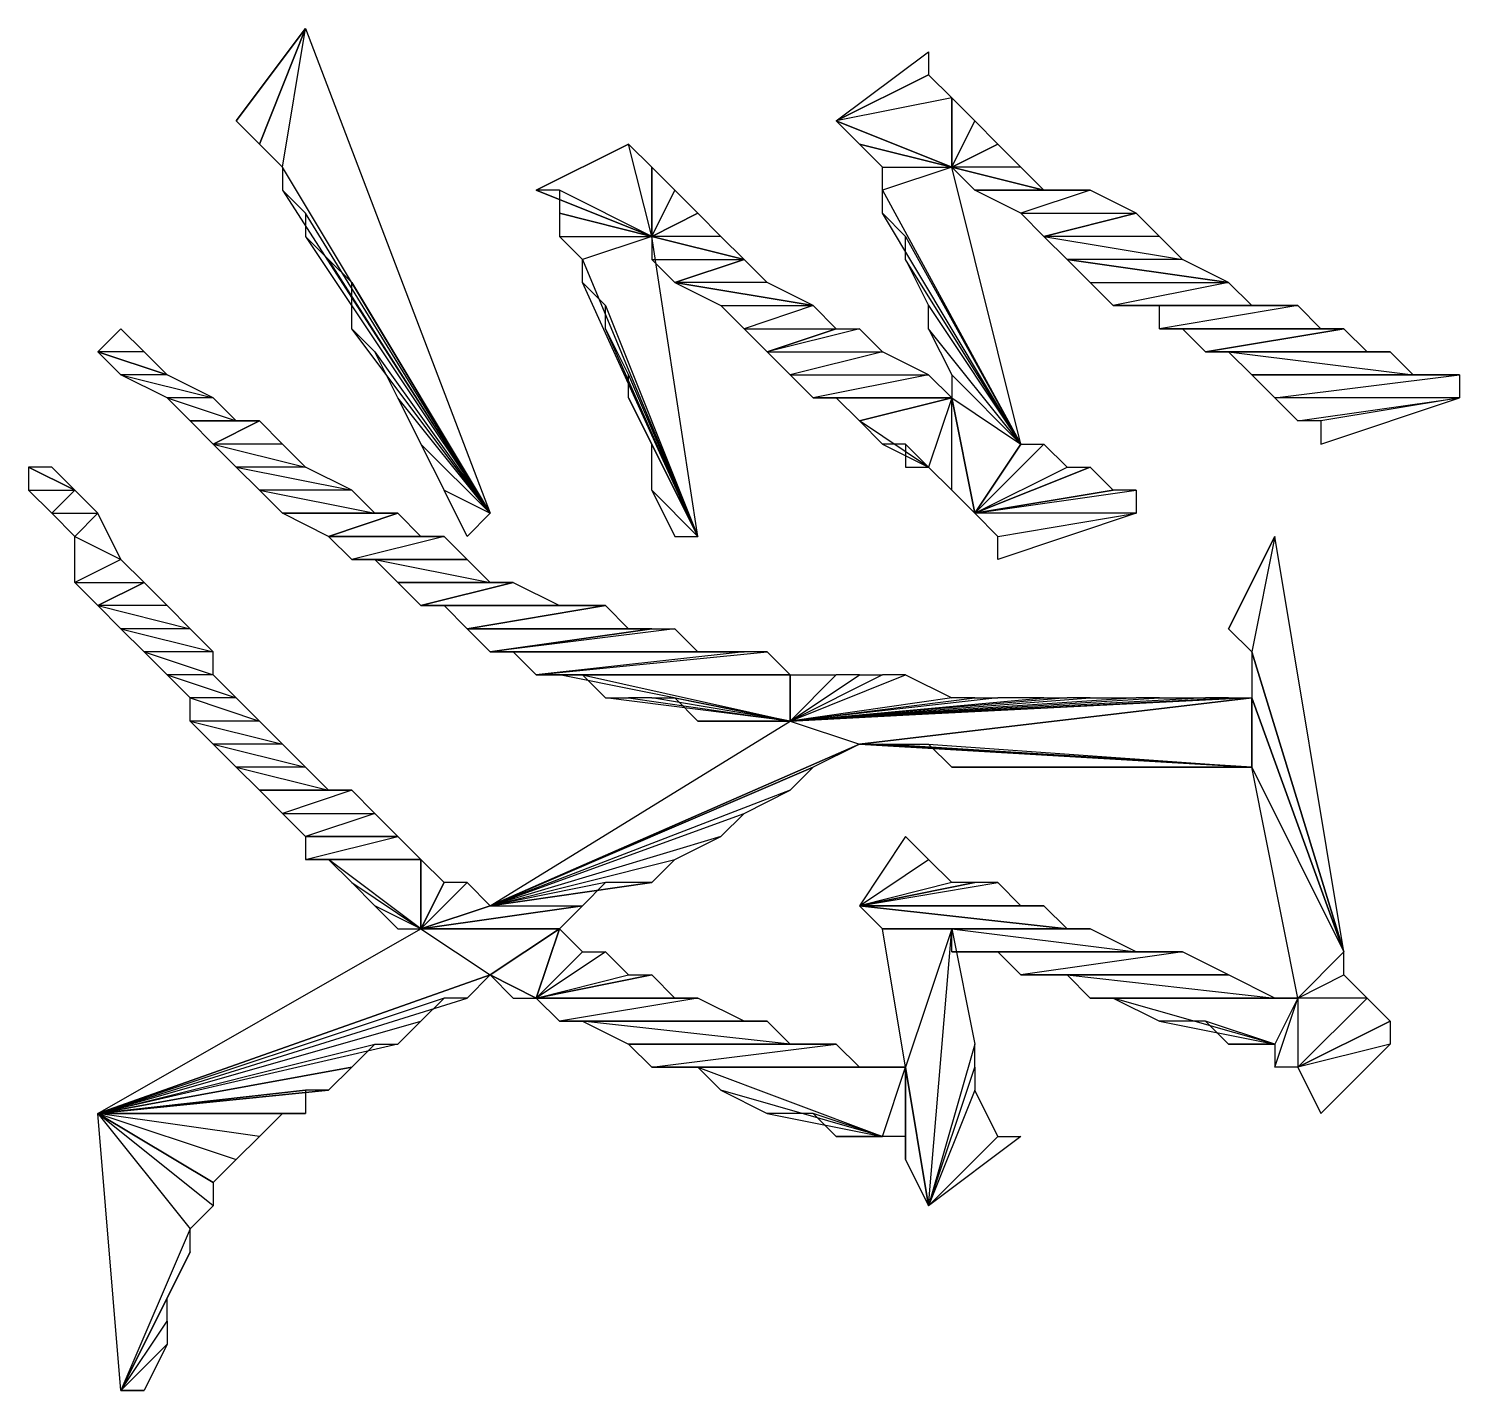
# Model space of a CAD drawing. Extents: x 0 to 7.8, y 0 to 11.
# Drawn here: x 1.105 to 1.26, y 8.27 to 8.4175 of the extents above; entities that cross this region are included whole.
import ezdxf

# ---------------------------------------------------------------- set-up
doc = ezdxf.new("R2010")
doc.units = 0
doc.header["$MEASUREMENT"] = 0
doc.linetypes.add('AUSGEZOGEN', pattern=[0])
doc.layers.get('0').update_dxf_attribs({"linetype": 'AUSGEZOGEN'})

msp = doc.modelspace()

# ---------------------------------------------------------------- linework, layer by layer
for points in [[(1.135, 8.4175), (1.1275, 8.4075), (1.1275, 8.4075), (1.1275, 8.4075), (1.135, 8.4175)], [(1.1275, 8.4075), (1.1275, 8.4075), (1.1275, 8.4075), (1.135, 8.4175), (1.1275, 8.4075)], [(1.1275, 8.4075), (1.135, 8.4175), (1.135, 8.4175), (1.13, 8.405), (1.1275, 8.4075)], [(1.135, 8.4175), (1.13, 8.405), (1.13, 8.405), (1.13, 8.405), (1.135, 8.4175), (1.135, 8.4175)], [(1.13, 8.405), (1.1325, 8.4025), (1.1325, 8.4025), (1.135, 8.4175), (1.13, 8.405)], [(1.1325, 8.4025), (1.135, 8.4175), (1.135, 8.4175), (1.155, 8.365), (1.1325, 8.4025), (1.1325, 8.4025)], [(1.2025, 8.415), (1.2025, 8.4125), (1.2025, 8.4125), (1.1925, 8.4075), (1.2025, 8.415), (1.2025, 8.415)], [(1.2025, 8.4125), (1.205, 8.41), (1.205, 8.41), (1.1925, 8.4075), (1.2025, 8.4125)], [(1.205, 8.41), (1.1925, 8.4075), (1.1925, 8.4075), (1.205, 8.4025), (1.205, 8.41)], [(1.205, 8.4025), (1.2075, 8.4075), (1.2075, 8.4075), (1.205, 8.41), (1.205, 8.4025), (1.205, 8.4025)], [(1.205, 8.41), (1.205, 8.41), (1.205, 8.41), (1.205, 8.4025), (1.205, 8.41), (1.205, 8.41)], [(1.1925, 8.4075), (1.195, 8.405), (1.195, 8.405), (1.205, 8.4025), (1.1925, 8.4075)], [(1.1925, 8.4075), (1.205, 8.4025), (1.205, 8.4025), (1.1925, 8.4075), (1.1925, 8.4075), (1.1925, 8.4075)], [(1.21, 8.405), (1.205, 8.4025), (1.205, 8.4025), (1.2075, 8.4075), (1.21, 8.405)], [(1.17, 8.405), (1.17, 8.405), (1.17, 8.405), (1.16, 8.4), (1.17, 8.405)], [(1.17, 8.405), (1.16, 8.4), (1.16, 8.4), (1.1725, 8.395), (1.17, 8.405)], [(1.17, 8.405), (1.1725, 8.4025), (1.1725, 8.4025), (1.1725, 8.395), (1.17, 8.405)], [(1.195, 8.405), (1.1975, 8.4025), (1.1975, 8.4025), (1.205, 8.4025), (1.195, 8.405)], [(1.195, 8.405), (1.205, 8.4025), (1.205, 8.4025), (1.195, 8.405), (1.195, 8.405), (1.195, 8.405)], [(1.21, 8.405), (1.2125, 8.4025), (1.2125, 8.4025), (1.205, 8.4025), (1.21, 8.405)], [(1.1325, 8.4025), (1.1325, 8.4), (1.1325, 8.4), (1.155, 8.365), (1.1325, 8.4025), (1.1325, 8.4025)], [(1.1725, 8.395), (1.175, 8.4), (1.175, 8.4), (1.1725, 8.4025), (1.1725, 8.395), (1.1725, 8.395)], [(1.1725, 8.4025), (1.1725, 8.395), (1.1725, 8.395), (1.1725, 8.4025), (1.1725, 8.4025), (1.1725, 8.4025)], [(1.1975, 8.4025), (1.205, 8.4025), (1.205, 8.4025), (1.1975, 8.4), (1.1975, 8.4025)], [(1.205, 8.4025), (1.1975, 8.4), (1.1975, 8.4), (1.2125, 8.3725), (1.205, 8.4025), (1.205, 8.4025)], [(1.205, 8.4025), (1.205, 8.4025), (1.205, 8.4025), (1.215, 8.4), (1.205, 8.4025)], [(1.205, 8.4025), (1.215, 8.4), (1.215, 8.4), (1.2075, 8.4), (1.205, 8.4025)], [(1.2125, 8.4025), (1.205, 8.4025), (1.205, 8.4025), (1.215, 8.4), (1.2125, 8.4025), (1.2125, 8.4025)], [(1.155, 8.365), (1.135, 8.3975), (1.135, 8.3975), (1.1325, 8.4), (1.155, 8.365), (1.155, 8.365)], [(1.1725, 8.395), (1.1625, 8.4), (1.1625, 8.4), (1.16, 8.4), (1.1725, 8.395), (1.1725, 8.395)], [(1.16, 8.4), (1.1725, 8.395), (1.1725, 8.395), (1.16, 8.4), (1.16, 8.4), (1.16, 8.4)], [(1.1625, 8.3975), (1.1725, 8.395), (1.1725, 8.395), (1.1625, 8.4), (1.1625, 8.3975)], [(1.1775, 8.3975), (1.1725, 8.395), (1.1725, 8.395), (1.175, 8.4), (1.1775, 8.3975)], [(1.2125, 8.3725), (1.1975, 8.3975), (1.1975, 8.3975), (1.1975, 8.4), (1.2125, 8.3725), (1.2125, 8.3725)], [(1.215, 8.4), (1.2075, 8.4), (1.2075, 8.4), (1.22, 8.4), (1.215, 8.4)], [(1.2075, 8.4), (1.22, 8.4), (1.22, 8.4), (1.2125, 8.3975), (1.2075, 8.4)], [(1.22, 8.4), (1.2125, 8.3975), (1.2125, 8.3975), (1.225, 8.3975), (1.22, 8.4)], [(1.135, 8.395), (1.155, 8.365), (1.155, 8.365), (1.135, 8.3975), (1.135, 8.395)], [(1.1625, 8.3975), (1.1625, 8.395), (1.1625, 8.395), (1.1725, 8.395), (1.1625, 8.3975)], [(1.1775, 8.3975), (1.18, 8.395), (1.18, 8.395), (1.1725, 8.395), (1.1775, 8.3975)], [(1.2, 8.395), (1.2125, 8.3725), (1.2125, 8.3725), (1.1975, 8.3975), (1.2, 8.395)], [(1.2125, 8.3975), (1.225, 8.3975), (1.225, 8.3975), (1.215, 8.395), (1.2125, 8.3975), (1.2125, 8.3975)], [(1.225, 8.3975), (1.2275, 8.395), (1.2275, 8.395), (1.215, 8.395), (1.225, 8.3975)], [(1.155, 8.365), (1.1375, 8.3925), (1.1375, 8.3925), (1.135, 8.395), (1.155, 8.365), (1.155, 8.365)], [(1.1625, 8.395), (1.1725, 8.395), (1.1725, 8.395), (1.165, 8.3925), (1.1625, 8.395)], [(1.1725, 8.395), (1.165, 8.3925), (1.165, 8.3925), (1.1775, 8.3625), (1.1725, 8.395), (1.1725, 8.395)], [(1.1725, 8.395), (1.1725, 8.3925), (1.1725, 8.3925), (1.1825, 8.3925), (1.1725, 8.395)], [(1.18, 8.395), (1.1725, 8.395), (1.1725, 8.395), (1.1825, 8.3925), (1.18, 8.395), (1.18, 8.395)], [(1.2125, 8.3725), (1.2, 8.3925), (1.2, 8.3925), (1.2, 8.395), (1.2125, 8.3725), (1.2125, 8.3725)], [(1.2275, 8.395), (1.215, 8.395), (1.215, 8.395), (1.23, 8.3925), (1.2275, 8.395)], [(1.215, 8.395), (1.23, 8.3925), (1.23, 8.3925), (1.2175, 8.3925), (1.215, 8.395)], [(1.14, 8.39), (1.155, 8.365), (1.155, 8.365), (1.1375, 8.3925), (1.14, 8.39)], [(1.1775, 8.3625), (1.165, 8.39), (1.165, 8.39), (1.165, 8.3925), (1.1775, 8.3625), (1.1775, 8.3625)], [(1.1725, 8.3925), (1.1825, 8.3925), (1.1825, 8.3925), (1.175, 8.39), (1.1725, 8.3925), (1.1725, 8.3925)], [(1.1825, 8.3925), (1.185, 8.39), (1.185, 8.39), (1.175, 8.39), (1.1825, 8.3925)], [(1.2025, 8.3875), (1.2125, 8.3725), (1.2125, 8.3725), (1.2, 8.3925), (1.2025, 8.3875)], [(1.2175, 8.3925), (1.22, 8.39), (1.22, 8.39), (1.235, 8.39), (1.2175, 8.3925)], [(1.23, 8.3925), (1.2175, 8.3925), (1.2175, 8.3925), (1.235, 8.39), (1.23, 8.3925), (1.23, 8.3925)], [(1.155, 8.365), (1.14, 8.385), (1.14, 8.385), (1.14, 8.39), (1.155, 8.365), (1.155, 8.365)], [(1.1675, 8.3875), (1.1775, 8.3625), (1.1775, 8.3625), (1.165, 8.39), (1.1675, 8.3875)], [(1.175, 8.39), (1.18, 8.3875), (1.18, 8.3875), (1.19, 8.3875), (1.175, 8.39)], [(1.185, 8.39), (1.175, 8.39), (1.175, 8.39), (1.19, 8.3875), (1.185, 8.39), (1.185, 8.39)], [(1.22, 8.39), (1.235, 8.39), (1.235, 8.39), (1.2225, 8.3875), (1.22, 8.39)], [(1.235, 8.39), (1.2225, 8.3875), (1.2225, 8.3875), (1.2375, 8.3875), (1.235, 8.39)], [(1.1775, 8.3625), (1.1675, 8.385), (1.1675, 8.385), (1.1675, 8.3875), (1.1775, 8.3625), (1.1775, 8.3625)], [(1.18, 8.3875), (1.19, 8.3875), (1.19, 8.3875), (1.1825, 8.385), (1.18, 8.3875)], [(1.19, 8.3875), (1.1825, 8.385), (1.1825, 8.385), (1.1925, 8.385), (1.19, 8.3875)], [(1.2125, 8.3725), (1.2025, 8.385), (1.2025, 8.385), (1.2025, 8.3875), (1.2125, 8.3725), (1.2125, 8.3725)], [(1.2225, 8.3875), (1.2375, 8.3875), (1.2375, 8.3875), (1.2275, 8.3875), (1.2225, 8.3875)], [(1.2375, 8.3875), (1.2275, 8.3875), (1.2275, 8.3875), (1.2425, 8.3875), (1.2375, 8.3875)], [(1.2275, 8.3875), (1.2425, 8.3875), (1.2425, 8.3875), (1.2275, 8.385), (1.2275, 8.3875)], [(1.2425, 8.3875), (1.2275, 8.385), (1.2275, 8.385), (1.245, 8.385), (1.2425, 8.3875)], [(1.115, 8.385), (1.1175, 8.3825), (1.1175, 8.3825), (1.1125, 8.3825), (1.115, 8.385)], [(1.1425, 8.3825), (1.155, 8.365), (1.155, 8.365), (1.14, 8.385), (1.1425, 8.3825)], [(1.17, 8.38), (1.1775, 8.3625), (1.1775, 8.3625), (1.1675, 8.385), (1.17, 8.38)], [(1.1825, 8.385), (1.1925, 8.385), (1.1925, 8.385), (1.185, 8.3825), (1.1825, 8.385), (1.1825, 8.385)], [(1.1925, 8.385), (1.195, 8.385), (1.195, 8.385), (1.185, 8.3825), (1.1925, 8.385)], [(1.195, 8.385), (1.185, 8.3825), (1.185, 8.3825), (1.1975, 8.3825), (1.195, 8.385)], [(1.205, 8.38), (1.2125, 8.3725), (1.2125, 8.3725), (1.2025, 8.385), (1.205, 8.38)], [(1.2275, 8.385), (1.245, 8.385), (1.245, 8.385), (1.23, 8.385), (1.2275, 8.385)], [(1.245, 8.385), (1.23, 8.385), (1.23, 8.385), (1.2475, 8.385), (1.245, 8.385)], [(1.23, 8.385), (1.2475, 8.385), (1.2475, 8.385), (1.2325, 8.3825), (1.23, 8.385), (1.23, 8.385)], [(1.2475, 8.385), (1.25, 8.3825), (1.25, 8.3825), (1.2325, 8.3825), (1.2475, 8.385)], [(1.1125, 8.3825), (1.1125, 8.3825), (1.1125, 8.3825), (1.12, 8.38), (1.1125, 8.3825)], [(1.1125, 8.3825), (1.12, 8.38), (1.12, 8.38), (1.115, 8.38), (1.1125, 8.3825)], [(1.1175, 8.3825), (1.1125, 8.3825), (1.1125, 8.3825), (1.12, 8.38), (1.1175, 8.3825), (1.1175, 8.3825)], [(1.155, 8.365), (1.145, 8.3775), (1.145, 8.3775), (1.1425, 8.3825), (1.155, 8.365), (1.155, 8.365)], [(1.185, 8.3825), (1.1975, 8.3825), (1.1975, 8.3825), (1.1875, 8.38), (1.185, 8.3825)], [(1.1975, 8.3825), (1.1875, 8.38), (1.1875, 8.38), (1.2025, 8.38), (1.1975, 8.3825)], [(1.25, 8.3825), (1.2325, 8.3825), (1.2325, 8.3825), (1.2525, 8.3825), (1.25, 8.3825)], [(1.2325, 8.3825), (1.2525, 8.3825), (1.2525, 8.3825), (1.235, 8.3825), (1.2325, 8.3825)], [(1.2525, 8.3825), (1.235, 8.3825), (1.235, 8.3825), (1.255, 8.38), (1.2525, 8.3825)], [(1.235, 8.3825), (1.255, 8.38), (1.255, 8.38), (1.2375, 8.38), (1.235, 8.3825), (1.235, 8.3825)], [(1.12, 8.38), (1.115, 8.38), (1.115, 8.38), (1.125, 8.3775), (1.12, 8.38)], [(1.115, 8.38), (1.125, 8.3775), (1.125, 8.3775), (1.12, 8.3775), (1.115, 8.38)], [(1.1775, 8.3625), (1.17, 8.3775), (1.17, 8.3775), (1.17, 8.38), (1.1775, 8.3625), (1.1775, 8.3625)], [(1.1875, 8.38), (1.2025, 8.38), (1.2025, 8.38), (1.19, 8.3775), (1.1875, 8.38)], [(1.2025, 8.38), (1.19, 8.3775), (1.19, 8.3775), (1.205, 8.3775), (1.2025, 8.38)], [(1.205, 8.38), (1.205, 8.3775), (1.205, 8.3775), (1.2125, 8.3725), (1.205, 8.38)], [(1.24, 8.3775), (1.26, 8.38), (1.26, 8.38), (1.2375, 8.38), (1.24, 8.3775)], [(1.26, 8.38), (1.2375, 8.38), (1.2375, 8.38), (1.2575, 8.38), (1.26, 8.38)], [(1.2375, 8.38), (1.2575, 8.38), (1.2575, 8.38), (1.255, 8.38), (1.2375, 8.38), (1.2375, 8.38)], [(1.26, 8.3775), (1.24, 8.3775), (1.24, 8.3775), (1.26, 8.38), (1.26, 8.3775)], [(1.125, 8.3775), (1.12, 8.3775), (1.12, 8.3775), (1.1275, 8.375), (1.125, 8.3775)], [(1.12, 8.3775), (1.1275, 8.375), (1.1275, 8.375), (1.1225, 8.375), (1.12, 8.3775)], [(1.1475, 8.3725), (1.155, 8.365), (1.155, 8.365), (1.145, 8.3775), (1.1475, 8.3725)], [(1.1725, 8.3725), (1.1775, 8.3625), (1.1775, 8.3625), (1.17, 8.3775), (1.1725, 8.3725)], [(1.19, 8.3775), (1.205, 8.3775), (1.205, 8.3775), (1.1925, 8.3775), (1.19, 8.3775)], [(1.205, 8.3775), (1.1925, 8.3775), (1.1925, 8.3775), (1.205, 8.3775), (1.205, 8.3775)], [(1.1925, 8.3775), (1.205, 8.3775), (1.205, 8.3775), (1.195, 8.375), (1.1925, 8.3775), (1.1925, 8.3775)], [(1.2025, 8.37), (1.195, 8.375), (1.195, 8.375), (1.205, 8.3775), (1.2025, 8.37), (1.2025, 8.37)], [(1.2025, 8.37), (1.205, 8.3675), (1.205, 8.3675), (1.205, 8.3775), (1.2025, 8.37)], [(1.205, 8.3675), (1.205, 8.3775), (1.205, 8.3775), (1.2075, 8.365), (1.205, 8.3675), (1.205, 8.3675)], [(1.205, 8.3775), (1.2125, 8.3725), (1.2125, 8.3725), (1.2075, 8.365), (1.205, 8.3775), (1.205, 8.3775)], [(1.24, 8.3775), (1.2425, 8.375), (1.2425, 8.375), (1.26, 8.3775), (1.24, 8.3775)], [(1.2425, 8.375), (1.26, 8.3775), (1.26, 8.3775), (1.245, 8.375), (1.2425, 8.375)], [(1.26, 8.3775), (1.245, 8.375), (1.245, 8.375), (1.245, 8.3725), (1.26, 8.3775), (1.26, 8.3775)], [(1.1275, 8.375), (1.1225, 8.375), (1.1225, 8.375), (1.13, 8.375), (1.1275, 8.375)], [(1.1225, 8.375), (1.13, 8.375), (1.13, 8.375), (1.125, 8.3725), (1.1225, 8.375), (1.1225, 8.375)], [(1.13, 8.375), (1.1325, 8.3725), (1.1325, 8.3725), (1.125, 8.3725), (1.13, 8.375)], [(1.1975, 8.3725), (1.2025, 8.37), (1.2025, 8.37), (1.195, 8.375), (1.1975, 8.3725)], [(1.1325, 8.3725), (1.125, 8.3725), (1.125, 8.3725), (1.135, 8.37), (1.1325, 8.3725)], [(1.125, 8.3725), (1.135, 8.37), (1.135, 8.37), (1.1275, 8.37), (1.125, 8.3725)], [(1.1475, 8.3725), (1.15, 8.3675), (1.15, 8.3675), (1.155, 8.365), (1.1475, 8.3725)], [(1.1775, 8.3625), (1.1725, 8.3675), (1.1725, 8.3675), (1.1725, 8.3725), (1.1775, 8.3625), (1.1775, 8.3625)], [(1.2025, 8.37), (1.2, 8.3725), (1.2, 8.3725), (1.1975, 8.3725), (1.2025, 8.37), (1.2025, 8.37)], [(1.2, 8.37), (1.2025, 8.37), (1.2025, 8.37), (1.2, 8.3725), (1.2, 8.37)], [(1.2075, 8.365), (1.2175, 8.37), (1.2175, 8.37), (1.215, 8.3725), (1.2075, 8.365), (1.2075, 8.365)], [(1.215, 8.3725), (1.2075, 8.365), (1.2075, 8.365), (1.2125, 8.3725), (1.215, 8.3725)], [(1.2075, 8.365), (1.2125, 8.3725), (1.2125, 8.3725), (1.2125, 8.3725), (1.2075, 8.365), (1.2075, 8.365)], [(1.105, 8.37), (1.105, 8.3675), (1.105, 8.3675), (1.11, 8.3675), (1.105, 8.37)], [(1.1075, 8.37), (1.105, 8.37), (1.105, 8.37), (1.11, 8.3675), (1.1075, 8.37), (1.1075, 8.37)], [(1.135, 8.37), (1.1275, 8.37), (1.1275, 8.37), (1.14, 8.3675), (1.135, 8.37)], [(1.1275, 8.37), (1.14, 8.3675), (1.14, 8.3675), (1.13, 8.3675), (1.1275, 8.37)], [(1.22, 8.37), (1.2225, 8.3675), (1.2225, 8.3675), (1.2075, 8.365), (1.22, 8.37)], [(1.22, 8.37), (1.2075, 8.365), (1.2075, 8.365), (1.2175, 8.37), (1.22, 8.37)], [(1.105, 8.3675), (1.11, 8.3675), (1.11, 8.3675), (1.1075, 8.365), (1.105, 8.3675)], [(1.11, 8.3675), (1.1075, 8.365), (1.1075, 8.365), (1.1125, 8.365), (1.11, 8.3675)], [(1.14, 8.3675), (1.13, 8.3675), (1.13, 8.3675), (1.1425, 8.365), (1.14, 8.3675)], [(1.13, 8.3675), (1.1425, 8.365), (1.1425, 8.365), (1.1325, 8.365), (1.13, 8.3675)], [(1.15, 8.3675), (1.155, 8.365), (1.155, 8.365), (1.1525, 8.3625), (1.15, 8.3675), (1.15, 8.3675)], [(1.175, 8.3625), (1.1775, 8.3625), (1.1775, 8.3625), (1.1725, 8.3675), (1.175, 8.3625)], [(1.225, 8.365), (1.2075, 8.365), (1.2075, 8.365), (1.225, 8.3675), (1.225, 8.365)], [(1.2075, 8.365), (1.225, 8.3675), (1.225, 8.3675), (1.2225, 8.3675), (1.2075, 8.365), (1.2075, 8.365)], [(1.2225, 8.3675), (1.2075, 8.365), (1.2075, 8.365), (1.2225, 8.3675), (1.2225, 8.3675), (1.2225, 8.3675)], [(1.1075, 8.365), (1.1125, 8.365), (1.1125, 8.365), (1.11, 8.3625), (1.1075, 8.365)], [(1.1125, 8.365), (1.11, 8.3625), (1.11, 8.3625), (1.115, 8.36), (1.1125, 8.365)], [(1.1425, 8.365), (1.1325, 8.365), (1.1325, 8.365), (1.145, 8.365), (1.1425, 8.365)], [(1.1325, 8.365), (1.145, 8.365), (1.145, 8.365), (1.1375, 8.3625), (1.1325, 8.365), (1.1325, 8.365)], [(1.145, 8.365), (1.1475, 8.3625), (1.1475, 8.3625), (1.1375, 8.3625), (1.145, 8.365)], [(1.2075, 8.365), (1.21, 8.3625), (1.21, 8.3625), (1.225, 8.365), (1.2075, 8.365)], [(1.21, 8.3625), (1.225, 8.365), (1.225, 8.365), (1.21, 8.36), (1.21, 8.3625), (1.21, 8.3625)], [(1.11, 8.3625), (1.115, 8.36), (1.115, 8.36), (1.11, 8.3575), (1.11, 8.3625)], [(1.1475, 8.3625), (1.1375, 8.3625), (1.1375, 8.3625), (1.15, 8.3625), (1.1475, 8.3625)], [(1.1375, 8.3625), (1.15, 8.3625), (1.15, 8.3625), (1.14, 8.36), (1.1375, 8.3625)], [(1.15, 8.3625), (1.14, 8.36), (1.14, 8.36), (1.1525, 8.36), (1.15, 8.3625)], [(1.235, 8.3525), (1.235, 8.3525), (1.235, 8.3525), (1.24, 8.3625), (1.235, 8.3525)], [(1.235, 8.3525), (1.24, 8.3625), (1.24, 8.3625), (1.2375, 8.35), (1.235, 8.3525)], [(1.24, 8.3625), (1.2375, 8.35), (1.2375, 8.35), (1.2475, 8.3175), (1.24, 8.3625), (1.24, 8.3625)], [(1.115, 8.36), (1.11, 8.3575), (1.11, 8.3575), (1.1175, 8.3575), (1.115, 8.36)], [(1.14, 8.36), (1.1525, 8.36), (1.1525, 8.36), (1.1425, 8.36), (1.14, 8.36)], [(1.1525, 8.36), (1.1425, 8.36), (1.1425, 8.36), (1.155, 8.3575), (1.1525, 8.36)], [(1.1425, 8.36), (1.155, 8.3575), (1.155, 8.3575), (1.145, 8.3575), (1.1425, 8.36)], [(1.11, 8.3575), (1.1175, 8.3575), (1.1175, 8.3575), (1.1125, 8.355), (1.11, 8.3575), (1.11, 8.3575)], [(1.1175, 8.3575), (1.12, 8.355), (1.12, 8.355), (1.1125, 8.355), (1.1175, 8.3575)], [(1.155, 8.3575), (1.145, 8.3575), (1.145, 8.3575), (1.1575, 8.3575), (1.155, 8.3575)], [(1.145, 8.3575), (1.1575, 8.3575), (1.1575, 8.3575), (1.1475, 8.355), (1.145, 8.3575), (1.145, 8.3575)], [(1.1575, 8.3575), (1.1625, 8.355), (1.1625, 8.355), (1.1475, 8.355), (1.1575, 8.3575)], [(1.12, 8.355), (1.1125, 8.355), (1.1125, 8.355), (1.1225, 8.3525), (1.12, 8.355)], [(1.1125, 8.355), (1.1225, 8.3525), (1.1225, 8.3525), (1.115, 8.3525), (1.1125, 8.355)], [(1.1625, 8.355), (1.1475, 8.355), (1.1475, 8.355), (1.165, 8.355), (1.1625, 8.355)], [(1.1475, 8.355), (1.165, 8.355), (1.165, 8.355), (1.15, 8.355), (1.1475, 8.355)], [(1.165, 8.355), (1.15, 8.355), (1.15, 8.355), (1.1675, 8.355), (1.165, 8.355)], [(1.15, 8.355), (1.1675, 8.355), (1.1675, 8.355), (1.1525, 8.3525), (1.15, 8.355), (1.15, 8.355)], [(1.1675, 8.355), (1.17, 8.3525), (1.17, 8.3525), (1.1525, 8.3525), (1.1675, 8.355)], [(1.1225, 8.3525), (1.115, 8.3525), (1.115, 8.3525), (1.125, 8.35), (1.1225, 8.3525)], [(1.115, 8.3525), (1.125, 8.35), (1.125, 8.35), (1.1175, 8.35), (1.115, 8.3525)], [(1.17, 8.3525), (1.1525, 8.3525), (1.1525, 8.3525), (1.1725, 8.3525), (1.17, 8.3525)], [(1.1525, 8.3525), (1.1725, 8.3525), (1.1725, 8.3525), (1.155, 8.35), (1.1525, 8.3525), (1.1525, 8.3525)], [(1.1725, 8.3525), (1.175, 8.3525), (1.175, 8.3525), (1.155, 8.35), (1.1725, 8.3525)], [(1.175, 8.3525), (1.155, 8.35), (1.155, 8.35), (1.1775, 8.35), (1.175, 8.3525)], [(1.125, 8.35), (1.1175, 8.35), (1.1175, 8.35), (1.125, 8.3475), (1.125, 8.35)], [(1.1175, 8.35), (1.125, 8.3475), (1.125, 8.3475), (1.12, 8.3475), (1.1175, 8.35)], [(1.155, 8.35), (1.1775, 8.35), (1.1775, 8.35), (1.1575, 8.35), (1.155, 8.35), (1.155, 8.35)], [(1.1775, 8.35), (1.18, 8.35), (1.18, 8.35), (1.1575, 8.35), (1.1775, 8.35)], [(1.18, 8.35), (1.1575, 8.35), (1.1575, 8.35), (1.1825, 8.35), (1.18, 8.35)], [(1.1575, 8.35), (1.1825, 8.35), (1.1825, 8.35), (1.16, 8.3475), (1.1575, 8.35), (1.1575, 8.35)], [(1.1875, 8.3475), (1.16, 8.3475), (1.16, 8.3475), (1.185, 8.35), (1.1875, 8.3475)], [(1.16, 8.3475), (1.185, 8.35), (1.185, 8.35), (1.1825, 8.35), (1.16, 8.3475), (1.16, 8.3475)], [(1.2375, 8.35), (1.2375, 8.345), (1.2375, 8.345), (1.2475, 8.3175), (1.2375, 8.35)], [(1.125, 8.3475), (1.12, 8.3475), (1.12, 8.3475), (1.1275, 8.345), (1.125, 8.3475)], [(1.12, 8.3475), (1.1275, 8.345), (1.1275, 8.345), (1.1225, 8.345), (1.12, 8.3475)], [(1.1625, 8.3475), (1.1875, 8.3475), (1.1875, 8.3475), (1.16, 8.3475), (1.1625, 8.3475)], [(1.165, 8.3475), (1.1875, 8.3425), (1.1875, 8.3425), (1.1625, 8.3475), (1.165, 8.3475)], [(1.1875, 8.3425), (1.1625, 8.3475), (1.1625, 8.3475), (1.1875, 8.3475), (1.1875, 8.3425)], [(1.1875, 8.3425), (1.1675, 8.345), (1.1675, 8.345), (1.165, 8.3475), (1.1875, 8.3425), (1.1875, 8.3425)], [(1.205, 8.345), (1.1875, 8.3425), (1.1875, 8.3425), (1.2, 8.3475), (1.205, 8.345)], [(1.1875, 8.3425), (1.2, 8.3475), (1.2, 8.3475), (1.1975, 8.3475), (1.1875, 8.3425), (1.1875, 8.3425)], [(1.1975, 8.3475), (1.1875, 8.3425), (1.1875, 8.3425), (1.195, 8.3475), (1.1975, 8.3475)], [(1.1875, 8.3425), (1.195, 8.3475), (1.195, 8.3475), (1.1925, 8.3475), (1.1875, 8.3425), (1.1875, 8.3425)], [(1.1875, 8.3475), (1.1925, 8.3475), (1.1925, 8.3475), (1.1875, 8.3425), (1.1875, 8.3475), (1.1875, 8.3475)], [(1.1275, 8.345), (1.1225, 8.345), (1.1225, 8.345), (1.13, 8.3425), (1.1275, 8.345)], [(1.1225, 8.345), (1.13, 8.3425), (1.13, 8.3425), (1.1225, 8.3425), (1.1225, 8.345)], [(1.17, 8.345), (1.1875, 8.3425), (1.1875, 8.3425), (1.1675, 8.345), (1.17, 8.345)], [(1.1875, 8.3425), (1.1725, 8.345), (1.1725, 8.345), (1.17, 8.345), (1.1875, 8.3425), (1.1875, 8.3425)], [(1.175, 8.345), (1.1875, 8.3425), (1.1875, 8.3425), (1.1725, 8.345), (1.175, 8.345)], [(1.1875, 8.3425), (1.1775, 8.3425), (1.1775, 8.3425), (1.175, 8.345), (1.1875, 8.3425), (1.1875, 8.3425)], [(1.2375, 8.345), (1.1875, 8.3425), (1.1875, 8.3425), (1.195, 8.34), (1.2375, 8.345)], [(1.2375, 8.345), (1.1875, 8.3425), (1.1875, 8.3425), (1.235, 8.345), (1.2375, 8.345)], [(1.1875, 8.3425), (1.235, 8.345), (1.235, 8.345), (1.2325, 8.345), (1.1875, 8.3425), (1.1875, 8.3425)], [(1.2325, 8.345), (1.1875, 8.3425), (1.1875, 8.3425), (1.2275, 8.345), (1.2325, 8.345)], [(1.1875, 8.3425), (1.2275, 8.345), (1.2275, 8.345), (1.225, 8.345), (1.1875, 8.3425), (1.1875, 8.3425)], [(1.225, 8.345), (1.1875, 8.3425), (1.1875, 8.3425), (1.22, 8.345), (1.225, 8.345)], [(1.1875, 8.3425), (1.22, 8.345), (1.22, 8.345), (1.2175, 8.345), (1.1875, 8.3425), (1.1875, 8.3425)], [(1.2175, 8.345), (1.1875, 8.3425), (1.1875, 8.3425), (1.215, 8.345), (1.2175, 8.345)], [(1.1875, 8.3425), (1.215, 8.345), (1.215, 8.345), (1.21, 8.345), (1.1875, 8.3425), (1.1875, 8.3425)], [(1.21, 8.345), (1.1875, 8.3425), (1.1875, 8.3425), (1.2075, 8.345), (1.21, 8.345)], [(1.1875, 8.3425), (1.2075, 8.345), (1.2075, 8.345), (1.205, 8.345), (1.1875, 8.3425), (1.1875, 8.3425)], [(1.2375, 8.345), (1.195, 8.34), (1.195, 8.34), (1.2375, 8.3375), (1.2375, 8.345), (1.2375, 8.345)], [(1.2375, 8.345), (1.2375, 8.3375), (1.2375, 8.3375), (1.2475, 8.3175), (1.2375, 8.345)], [(1.2375, 8.345), (1.2475, 8.3175), (1.2475, 8.3175), (1.2375, 8.345), (1.2375, 8.345), (1.2375, 8.345)], [(1.13, 8.3425), (1.1225, 8.3425), (1.1225, 8.3425), (1.1325, 8.34), (1.13, 8.3425)], [(1.1225, 8.3425), (1.1325, 8.34), (1.1325, 8.34), (1.125, 8.34), (1.1225, 8.3425)], [(1.1875, 8.3425), (1.195, 8.34), (1.195, 8.34), (1.155, 8.3225), (1.1875, 8.3425), (1.1875, 8.3425)], [(1.18, 8.3425), (1.1875, 8.3425), (1.1875, 8.3425), (1.1775, 8.3425), (1.18, 8.3425)], [(1.1875, 8.3425), (1.1825, 8.3425), (1.1825, 8.3425), (1.18, 8.3425), (1.1875, 8.3425), (1.1875, 8.3425)], [(1.185, 8.3425), (1.1875, 8.3425), (1.1875, 8.3425), (1.1825, 8.3425), (1.185, 8.3425)], [(1.1325, 8.34), (1.125, 8.34), (1.125, 8.34), (1.135, 8.3375), (1.1325, 8.34)], [(1.125, 8.34), (1.135, 8.3375), (1.135, 8.3375), (1.1275, 8.3375), (1.125, 8.34)], [(1.19, 8.3375), (1.155, 8.3225), (1.155, 8.3225), (1.195, 8.34), (1.19, 8.3375)], [(1.155, 8.3225), (1.195, 8.34), (1.195, 8.34), (1.195, 8.34), (1.155, 8.3225), (1.155, 8.3225)], [(1.195, 8.34), (1.1975, 8.34), (1.1975, 8.34), (1.2375, 8.3375), (1.195, 8.34), (1.195, 8.34)], [(1.1975, 8.34), (1.2025, 8.34), (1.2025, 8.34), (1.2375, 8.3375), (1.1975, 8.34), (1.1975, 8.34)], [(1.2375, 8.3375), (1.205, 8.3375), (1.205, 8.3375), (1.2025, 8.34), (1.2375, 8.3375), (1.2375, 8.3375)], [(1.135, 8.3375), (1.1275, 8.3375), (1.1275, 8.3375), (1.1375, 8.335), (1.135, 8.3375)], [(1.1275, 8.3375), (1.1375, 8.335), (1.1375, 8.335), (1.13, 8.335), (1.1275, 8.3375)], [(1.19, 8.3375), (1.1875, 8.335), (1.1875, 8.335), (1.155, 8.3225), (1.19, 8.3375), (1.19, 8.3375)], [(1.2075, 8.3375), (1.2375, 8.3375), (1.2375, 8.3375), (1.205, 8.3375), (1.2075, 8.3375)], [(1.2375, 8.3375), (1.2125, 8.3375), (1.2125, 8.3375), (1.2075, 8.3375), (1.2375, 8.3375), (1.2375, 8.3375)], [(1.215, 8.3375), (1.2375, 8.3375), (1.2375, 8.3375), (1.2125, 8.3375), (1.215, 8.3375)], [(1.2375, 8.3375), (1.2175, 8.3375), (1.2175, 8.3375), (1.215, 8.3375), (1.2375, 8.3375), (1.2375, 8.3375)], [(1.2225, 8.3375), (1.2375, 8.3375), (1.2375, 8.3375), (1.2175, 8.3375), (1.2225, 8.3375)], [(1.2375, 8.3375), (1.225, 8.3375), (1.225, 8.3375), (1.2225, 8.3375), (1.2375, 8.3375), (1.2375, 8.3375)], [(1.23, 8.3375), (1.2375, 8.3375), (1.2375, 8.3375), (1.225, 8.3375), (1.23, 8.3375)], [(1.2375, 8.3375), (1.2325, 8.3375), (1.2325, 8.3375), (1.23, 8.3375), (1.2375, 8.3375), (1.2375, 8.3375)], [(1.2375, 8.3375), (1.2375, 8.3375), (1.2375, 8.3375), (1.2325, 8.3375), (1.2375, 8.3375)], [(1.2375, 8.3375), (1.2475, 8.3175), (1.2475, 8.3175), (1.2425, 8.3125), (1.2375, 8.3375), (1.2375, 8.3375)], [(1.1375, 8.335), (1.13, 8.335), (1.13, 8.335), (1.14, 8.335), (1.1375, 8.335)], [(1.13, 8.335), (1.14, 8.335), (1.14, 8.335), (1.1325, 8.3325), (1.13, 8.335)], [(1.14, 8.335), (1.1325, 8.3325), (1.1325, 8.3325), (1.1425, 8.3325), (1.14, 8.335)], [(1.155, 8.3225), (1.1825, 8.3325), (1.1825, 8.3325), (1.1875, 8.335), (1.155, 8.3225), (1.155, 8.3225)], [(1.1325, 8.3325), (1.1425, 8.3325), (1.1425, 8.3325), (1.135, 8.33), (1.1325, 8.3325), (1.1325, 8.3325)], [(1.135, 8.33), (1.145, 8.33), (1.145, 8.33), (1.1425, 8.3325), (1.135, 8.33), (1.135, 8.33)], [(1.18, 8.33), (1.155, 8.3225), (1.155, 8.3225), (1.1825, 8.3325), (1.18, 8.33)], [(1.1475, 8.3275), (1.135, 8.3275), (1.135, 8.3275), (1.145, 8.33), (1.1475, 8.3275)], [(1.135, 8.3275), (1.145, 8.33), (1.145, 8.33), (1.135, 8.33), (1.135, 8.3275)], [(1.145, 8.33), (1.135, 8.33), (1.135, 8.33), (1.145, 8.33), (1.145, 8.33)], [(1.155, 8.3225), (1.175, 8.3275), (1.175, 8.3275), (1.18, 8.33), (1.155, 8.3225), (1.155, 8.3225)], [(1.195, 8.3225), (1.2025, 8.3275), (1.2025, 8.3275), (1.2, 8.33), (1.195, 8.3225), (1.195, 8.3225)], [(1.1375, 8.3275), (1.1475, 8.3275), (1.1475, 8.3275), (1.135, 8.3275), (1.1375, 8.3275)], [(1.14, 8.325), (1.1475, 8.32), (1.1475, 8.32), (1.1375, 8.3275), (1.14, 8.325)], [(1.1475, 8.32), (1.1375, 8.3275), (1.1375, 8.3275), (1.1475, 8.3275), (1.1475, 8.32)], [(1.1475, 8.3275), (1.15, 8.325), (1.15, 8.325), (1.1475, 8.32), (1.1475, 8.3275), (1.1475, 8.3275)], [(1.1725, 8.325), (1.155, 8.3225), (1.155, 8.3225), (1.175, 8.3275), (1.1725, 8.325)], [(1.205, 8.325), (1.195, 8.3225), (1.195, 8.3225), (1.2025, 8.3275), (1.205, 8.325)], [(1.1475, 8.32), (1.1425, 8.3225), (1.1425, 8.3225), (1.14, 8.325), (1.1475, 8.32), (1.1475, 8.32)], [(1.155, 8.3225), (1.1475, 8.32), (1.1475, 8.32), (1.1525, 8.325), (1.155, 8.3225)], [(1.1475, 8.32), (1.1525, 8.325), (1.1525, 8.325), (1.15, 8.325), (1.1475, 8.32), (1.1475, 8.32)], [(1.15, 8.325), (1.15, 8.325), (1.15, 8.325), (1.1475, 8.32), (1.15, 8.325), (1.15, 8.325)], [(1.1675, 8.325), (1.155, 8.3225), (1.155, 8.3225), (1.165, 8.3225), (1.1675, 8.325)], [(1.1725, 8.325), (1.1675, 8.325), (1.1675, 8.325), (1.155, 8.3225), (1.1725, 8.325), (1.1725, 8.325)], [(1.2125, 8.3225), (1.195, 8.3225), (1.195, 8.3225), (1.21, 8.325), (1.2125, 8.3225)], [(1.195, 8.3225), (1.21, 8.325), (1.21, 8.325), (1.2075, 8.325), (1.195, 8.3225), (1.195, 8.3225)], [(1.2075, 8.325), (1.2075, 8.325), (1.2075, 8.325), (1.195, 8.3225), (1.2075, 8.325)], [(1.2075, 8.325), (1.195, 8.3225), (1.195, 8.3225), (1.2075, 8.325), (1.2075, 8.325)], [(1.195, 8.3225), (1.2075, 8.325), (1.2075, 8.325), (1.205, 8.325), (1.195, 8.3225), (1.195, 8.3225)], [(1.145, 8.32), (1.1475, 8.32), (1.1475, 8.32), (1.1425, 8.3225), (1.145, 8.32)], [(1.165, 8.3225), (1.1625, 8.32), (1.1625, 8.32), (1.1475, 8.32), (1.165, 8.3225)], [(1.155, 8.3225), (1.165, 8.3225), (1.165, 8.3225), (1.1475, 8.32), (1.155, 8.3225), (1.155, 8.3225)], [(1.195, 8.3225), (1.195, 8.3225), (1.195, 8.3225), (1.2175, 8.32), (1.195, 8.3225)], [(1.195, 8.3225), (1.2175, 8.32), (1.2175, 8.32), (1.1975, 8.32), (1.195, 8.3225)], [(1.2125, 8.3225), (1.215, 8.3225), (1.215, 8.3225), (1.195, 8.3225), (1.2125, 8.3225)], [(1.215, 8.3225), (1.195, 8.3225), (1.195, 8.3225), (1.2175, 8.32), (1.215, 8.3225), (1.215, 8.3225)], [(1.1475, 8.32), (1.155, 8.315), (1.155, 8.315), (1.1125, 8.3), (1.1475, 8.32), (1.1475, 8.32)], [(1.1625, 8.32), (1.1475, 8.32), (1.1475, 8.32), (1.155, 8.315), (1.1625, 8.32)], [(1.1625, 8.32), (1.1475, 8.32), (1.1475, 8.32), (1.1625, 8.32), (1.1625, 8.32), (1.1625, 8.32)], [(1.1625, 8.32), (1.155, 8.315), (1.155, 8.315), (1.16, 8.3125), (1.1625, 8.32), (1.1625, 8.32)], [(1.16, 8.3125), (1.165, 8.3175), (1.165, 8.3175), (1.1625, 8.32), (1.16, 8.3125), (1.16, 8.3125)], [(1.1975, 8.32), (1.22, 8.32), (1.22, 8.32), (1.205, 8.32), (1.1975, 8.32)], [(1.1975, 8.32), (1.205, 8.32), (1.205, 8.32), (1.2, 8.305), (1.1975, 8.32), (1.1975, 8.32)], [(1.2175, 8.32), (1.1975, 8.32), (1.1975, 8.32), (1.22, 8.32), (1.2175, 8.32)], [(1.1975, 8.32), (1.22, 8.32), (1.22, 8.32), (1.1975, 8.32), (1.1975, 8.32), (1.1975, 8.32)], [(1.205, 8.32), (1.2, 8.305), (1.2, 8.305), (1.2025, 8.29), (1.205, 8.32), (1.205, 8.32)], [(1.205, 8.32), (1.2075, 8.3075), (1.2075, 8.3075), (1.2025, 8.29), (1.205, 8.32), (1.205, 8.32)], [(1.22, 8.32), (1.205, 8.32), (1.205, 8.32), (1.225, 8.3175), (1.22, 8.32)], [(1.205, 8.32), (1.225, 8.3175), (1.225, 8.3175), (1.205, 8.3175), (1.205, 8.32), (1.205, 8.32)], [(1.16, 8.3125), (1.17, 8.315), (1.17, 8.315), (1.1675, 8.3175), (1.16, 8.3125), (1.16, 8.3125)], [(1.1675, 8.3175), (1.16, 8.3125), (1.16, 8.3125), (1.165, 8.3175), (1.1675, 8.3175)], [(1.205, 8.3175), (1.21, 8.3175), (1.21, 8.3175), (1.23, 8.3175), (1.205, 8.3175)], [(1.225, 8.3175), (1.205, 8.3175), (1.205, 8.3175), (1.23, 8.3175), (1.225, 8.3175), (1.225, 8.3175)], [(1.21, 8.3175), (1.23, 8.3175), (1.23, 8.3175), (1.2125, 8.315), (1.21, 8.3175)], [(1.23, 8.3175), (1.2125, 8.315), (1.2125, 8.315), (1.235, 8.315), (1.23, 8.3175)], [(1.2425, 8.3125), (1.2475, 8.315), (1.2475, 8.315), (1.2475, 8.3175), (1.2425, 8.3125), (1.2425, 8.3125)], [(1.1125, 8.3), (1.1525, 8.3125), (1.1525, 8.3125), (1.155, 8.315), (1.1125, 8.3), (1.1125, 8.3)], [(1.155, 8.315), (1.155, 8.315), (1.155, 8.315), (1.1125, 8.3), (1.155, 8.315), (1.155, 8.315)], [(1.155, 8.315), (1.1575, 8.3125), (1.1575, 8.3125), (1.16, 8.3125), (1.155, 8.315), (1.155, 8.315)], [(1.1725, 8.315), (1.175, 8.3125), (1.175, 8.3125), (1.16, 8.3125), (1.1725, 8.315)], [(1.1725, 8.315), (1.16, 8.3125), (1.16, 8.3125), (1.17, 8.315), (1.1725, 8.315)], [(1.2125, 8.315), (1.235, 8.315), (1.235, 8.315), (1.2175, 8.315), (1.2125, 8.315)], [(1.235, 8.315), (1.2175, 8.315), (1.2175, 8.315), (1.24, 8.3125), (1.235, 8.315)], [(1.2175, 8.315), (1.24, 8.3125), (1.24, 8.3125), (1.22, 8.3125), (1.2175, 8.315)], [(1.25, 8.3125), (1.2425, 8.3125), (1.2425, 8.3125), (1.2475, 8.315), (1.25, 8.3125)], [(1.1125, 8.3), (1.1475, 8.31), (1.1475, 8.31), (1.15, 8.3125), (1.1125, 8.3), (1.1125, 8.3)], [(1.15, 8.3125), (1.1125, 8.3), (1.1125, 8.3), (1.1525, 8.3125), (1.15, 8.3125)], [(1.175, 8.3125), (1.16, 8.3125), (1.16, 8.3125), (1.1775, 8.3125), (1.175, 8.3125)], [(1.16, 8.3125), (1.1775, 8.3125), (1.1775, 8.3125), (1.1625, 8.31), (1.16, 8.3125)], [(1.1775, 8.3125), (1.1625, 8.31), (1.1625, 8.31), (1.1825, 8.31), (1.1775, 8.3125)], [(1.24, 8.3125), (1.22, 8.3125), (1.22, 8.3125), (1.2425, 8.3125), (1.24, 8.3125)], [(1.22, 8.3125), (1.2425, 8.3125), (1.2425, 8.3125), (1.2225, 8.3125), (1.22, 8.3125), (1.22, 8.3125)], [(1.2275, 8.31), (1.24, 8.3075), (1.24, 8.3075), (1.2225, 8.3125), (1.2275, 8.31)], [(1.24, 8.3075), (1.2225, 8.3125), (1.2225, 8.3125), (1.2425, 8.3125), (1.24, 8.3075), (1.24, 8.3075)], [(1.24, 8.3075), (1.24, 8.305), (1.24, 8.305), (1.2425, 8.3125), (1.24, 8.3075)], [(1.24, 8.305), (1.2425, 8.3125), (1.2425, 8.3125), (1.2425, 8.305), (1.24, 8.305), (1.24, 8.305)], [(1.2525, 8.31), (1.2425, 8.305), (1.2425, 8.305), (1.25, 8.3125), (1.2525, 8.31)], [(1.2425, 8.305), (1.25, 8.3125), (1.25, 8.3125), (1.2425, 8.3125), (1.2425, 8.305)], [(1.145, 8.3075), (1.1125, 8.3), (1.1125, 8.3), (1.1475, 8.31), (1.145, 8.3075)], [(1.1625, 8.31), (1.1825, 8.31), (1.1825, 8.31), (1.165, 8.31), (1.1625, 8.31), (1.1625, 8.31)], [(1.17, 8.3075), (1.1875, 8.3075), (1.1875, 8.3075), (1.165, 8.31), (1.17, 8.3075)], [(1.1875, 8.3075), (1.165, 8.31), (1.165, 8.31), (1.185, 8.31), (1.1875, 8.3075)], [(1.165, 8.31), (1.185, 8.31), (1.185, 8.31), (1.1825, 8.31), (1.165, 8.31), (1.165, 8.31)], [(1.24, 8.3075), (1.2325, 8.31), (1.2325, 8.31), (1.2275, 8.31), (1.24, 8.3075), (1.24, 8.3075)], [(1.235, 8.3075), (1.24, 8.3075), (1.24, 8.3075), (1.2325, 8.31), (1.235, 8.3075)], [(1.2525, 8.31), (1.2525, 8.3075), (1.2525, 8.3075), (1.2425, 8.305), (1.2525, 8.31)], [(1.14, 8.305), (1.1125, 8.3), (1.1125, 8.3), (1.1425, 8.3075), (1.14, 8.305)], [(1.1125, 8.3), (1.1425, 8.3075), (1.1425, 8.3075), (1.145, 8.3075), (1.1125, 8.3), (1.1125, 8.3)], [(1.1725, 8.305), (1.1925, 8.3075), (1.1925, 8.3075), (1.17, 8.3075), (1.1725, 8.305)], [(1.1925, 8.3075), (1.17, 8.3075), (1.17, 8.3075), (1.1875, 8.3075), (1.1925, 8.3075)], [(1.195, 8.305), (1.1725, 8.305), (1.1725, 8.305), (1.1925, 8.3075), (1.195, 8.305)], [(1.2025, 8.29), (1.2075, 8.305), (1.2075, 8.305), (1.2075, 8.3075), (1.2025, 8.29), (1.2025, 8.29)], [(1.24, 8.3075), (1.2375, 8.3075), (1.2375, 8.3075), (1.235, 8.3075), (1.24, 8.3075), (1.24, 8.3075)], [(1.24, 8.3075), (1.24, 8.3075), (1.24, 8.3075), (1.2375, 8.3075), (1.24, 8.3075)], [(1.2525, 8.3075), (1.2425, 8.305), (1.2425, 8.305), (1.245, 8.3), (1.2525, 8.3075), (1.2525, 8.3075)], [(1.1375, 8.3025), (1.1125, 8.3), (1.1125, 8.3), (1.14, 8.305), (1.1375, 8.3025)], [(1.1125, 8.3), (1.14, 8.305), (1.14, 8.305), (1.14, 8.305), (1.1125, 8.3), (1.1125, 8.3)], [(1.175, 8.305), (1.195, 8.305), (1.195, 8.305), (1.1725, 8.305), (1.175, 8.305)], [(1.1775, 8.305), (1.1975, 8.305), (1.1975, 8.305), (1.175, 8.305), (1.1775, 8.305)], [(1.1975, 8.305), (1.175, 8.305), (1.175, 8.305), (1.195, 8.305), (1.1975, 8.305)], [(1.1975, 8.2975), (1.18, 8.3025), (1.18, 8.3025), (1.1775, 8.305), (1.1975, 8.2975), (1.1975, 8.2975)], [(1.1775, 8.305), (1.1975, 8.2975), (1.1975, 8.2975), (1.2, 8.305), (1.1775, 8.305)], [(1.2, 8.305), (1.1775, 8.305), (1.1775, 8.305), (1.1975, 8.305), (1.2, 8.305)], [(1.1975, 8.2975), (1.2, 8.305), (1.2, 8.305), (1.2, 8.2975), (1.1975, 8.2975)], [(1.2, 8.305), (1.2, 8.2975), (1.2, 8.2975), (1.2, 8.295), (1.2, 8.305), (1.2, 8.305)], [(1.2, 8.305), (1.2, 8.295), (1.2, 8.295), (1.2025, 8.29), (1.2, 8.305), (1.2, 8.305)], [(1.2075, 8.3025), (1.2025, 8.29), (1.2025, 8.29), (1.2075, 8.305), (1.2075, 8.3025)], [(1.135, 8.3025), (1.135, 8.3), (1.135, 8.3), (1.1125, 8.3), (1.135, 8.3025)], [(1.135, 8.3025), (1.1125, 8.3), (1.1125, 8.3), (1.1375, 8.3025), (1.135, 8.3025)], [(1.1125, 8.3), (1.1375, 8.3025), (1.1375, 8.3025), (1.1375, 8.3025), (1.1125, 8.3), (1.1125, 8.3)], [(1.185, 8.3), (1.1975, 8.2975), (1.1975, 8.2975), (1.18, 8.3025), (1.185, 8.3)], [(1.2025, 8.29), (1.21, 8.2975), (1.21, 8.2975), (1.2075, 8.3025), (1.2025, 8.29), (1.2025, 8.29)], [(1.1325, 8.3), (1.13, 8.2975), (1.13, 8.2975), (1.1125, 8.3), (1.1325, 8.3)], [(1.13, 8.2975), (1.1125, 8.3), (1.1125, 8.3), (1.1275, 8.295), (1.13, 8.2975)], [(1.1125, 8.3), (1.1275, 8.295), (1.1275, 8.295), (1.125, 8.2925), (1.1125, 8.3), (1.1125, 8.3)], [(1.125, 8.2925), (1.125, 8.29), (1.125, 8.29), (1.1125, 8.3), (1.125, 8.2925)], [(1.125, 8.29), (1.1125, 8.3), (1.1125, 8.3), (1.1225, 8.2875), (1.125, 8.29)], [(1.1125, 8.3), (1.1225, 8.2875), (1.1225, 8.2875), (1.115, 8.27), (1.1125, 8.3), (1.1125, 8.3)], [(1.135, 8.3), (1.1125, 8.3), (1.1125, 8.3), (1.1325, 8.3), (1.135, 8.3), (1.135, 8.3)], [(1.1975, 8.2975), (1.19, 8.3), (1.19, 8.3), (1.185, 8.3), (1.1975, 8.2975), (1.1975, 8.2975)], [(1.1925, 8.2975), (1.1975, 8.2975), (1.1975, 8.2975), (1.19, 8.3), (1.1925, 8.2975)], [(1.1975, 8.2975), (1.195, 8.2975), (1.195, 8.2975), (1.1925, 8.2975), (1.1975, 8.2975), (1.1975, 8.2975)], [(1.1975, 8.2975), (1.1975, 8.2975), (1.1975, 8.2975), (1.195, 8.2975), (1.1975, 8.2975)], [(1.2125, 8.2975), (1.2025, 8.29), (1.2025, 8.29), (1.21, 8.2975), (1.2125, 8.2975)], [(1.115, 8.27), (1.1225, 8.285), (1.1225, 8.285), (1.1225, 8.2875), (1.115, 8.27), (1.115, 8.27)], [(1.12, 8.28), (1.115, 8.27), (1.115, 8.27), (1.1225, 8.285), (1.12, 8.28)], [(1.115, 8.27), (1.12, 8.2775), (1.12, 8.2775), (1.12, 8.28), (1.115, 8.27), (1.115, 8.27)], [(1.12, 8.275), (1.115, 8.27), (1.115, 8.27), (1.12, 8.2775), (1.12, 8.275)], [(1.12, 8.275), (1.1175, 8.27), (1.1175, 8.27), (1.115, 8.27), (1.12, 8.275)], [(1.1175, 8.27), (1.115, 8.27), (1.115, 8.27), (1.1175, 8.27), (1.1175, 8.27), (1.1175, 8.27)]]:
    msp.add_lwpolyline(points)

doc.saveas('drawing.dxf')
